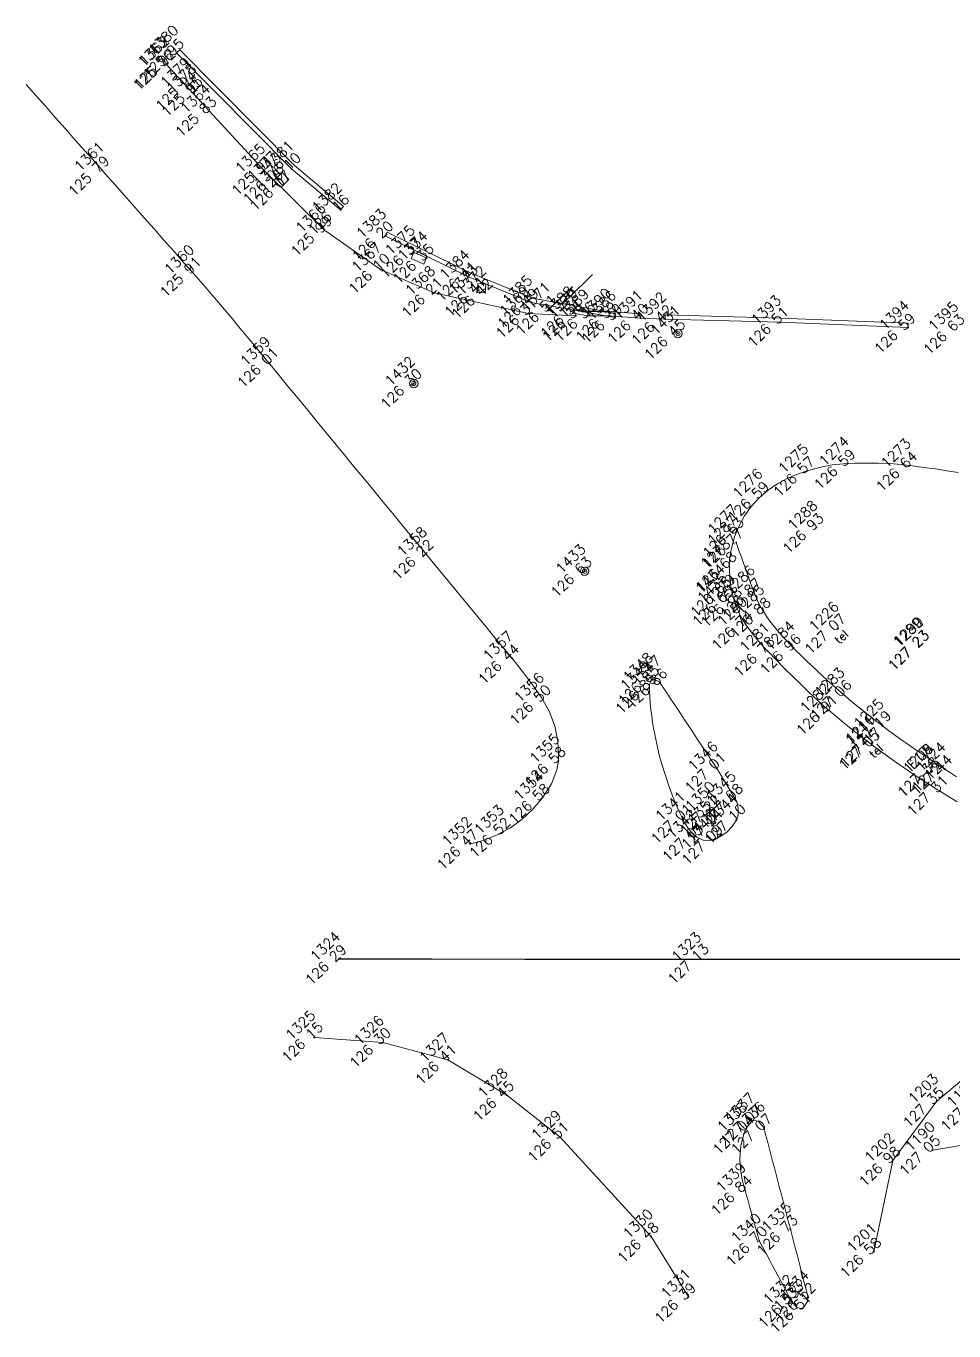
# Model space of a CAD drawing. Header units: millimetres. Extents: x -16 to 1007, y 828 to 1356.
# Drawn here: x 136.6 to 191.1, y 1035.1 to 1111.8 of the extents above; entities that cross this region are included whole.
import ezdxf
from ezdxf.enums import TextEntityAlignment as Align

# ---------------------------------------------------------------- set-up
doc = ezdxf.new("R2010")
doc.units = ezdxf.units.MM
doc.header["$LTSCALE"] = 4
doc.linetypes.add('CONTINUOUS1', pattern=[0, 0, 0])
doc.linetypes.add('DGN4', pattern=[16.364154, 8.182077, -4.091038, 0, -4.091038])
for name, color, linetype, lineweight in [('10', 7, 'CONTINUOUS1', 0), ('11', 7, 'CONTINUOUS1', 0), ('12', 7, 'CONTINUOUS1', 0), ('13', 7, 'CONTINUOUS1', 0), ('2', 7, 'CONTINUOUS1', 0), ('57', 7, 'CONTINUOUS1', 0)]:
    doc.layers.add(name, color=color, linetype=linetype, lineweight=lineweight)
for name, color, linetype, lineweight, true_color in [('51', 1, 'CONTINUOUS1', 0, 0xff0000), ('53', 3, 'CONTINUOUS1', 0, 0x00ff00), ('55', 5, 'CONTINUOUS1', 0, 0x0000ff), ('56', 6, 'CONTINUOUS1', 0, 0xff00ff), ('9', 1, 'CONTINUOUS1', 0, 0xff0000)]:
    doc.layers.add(name, color=color, linetype=linetype, lineweight=lineweight, true_color=true_color)
doc.styles.get("Standard").update_dxf_attribs({"font": 'txt_____.ttf'})

msp = doc.modelspace()

# ---------------------------------------------------------------- linework, layer by layer
at = {"layer": '10', "linetype": 'Continuous', "lineweight": 0}
for points in [[(144.935, 1109.58), (144.859, 1109.504), (147.361, 1106.768), (150.593, 1103.256), (154.148, 1099.755), (157.438, 1097.447), (160.585, 1096.076), (166.126, 1094.86), (168.909, 1094.728)], [(136.599, 1108.326), (137.178, 1107.672), (137.757, 1107.019), (138.336, 1106.365), (138.914, 1105.711), (139.493, 1105.057), (140.072, 1104.404), (140.651, 1103.75), (141.061, 1103.287), (141.23, 1103.096), (141.809, 1102.442), (142.388, 1101.788), (142.967, 1101.135), (143.546, 1100.481), (144.125, 1099.827), (144.704, 1099.173), (145.283, 1098.519), (145.861, 1097.866), (146.38, 1097.28), (146.44, 1097.212), (147.016, 1096.555), (147.585, 1095.893), (148.151, 1095.227), (148.712, 1094.559), (149.271, 1093.887), (149.827, 1093.214), (150.383, 1092.54), (150.892, 1091.922), (150.938, 1091.866), (151.493, 1091.192), (152.048, 1090.518), (152.603, 1089.844), (153.158, 1089.169), (153.713, 1088.495), (154.268, 1087.821), (154.822, 1087.146), (155.377, 1086.472), (155.932, 1085.797), (156.487, 1085.123), (157.041, 1084.448), (157.596, 1083.774), (158.151, 1083.099), (158.706, 1082.425), (159.261, 1081.751), (159.815, 1081.077), (160.098, 1080.733), (160.37, 1080.402), (160.926, 1079.728), (161.481, 1079.055), (162.037, 1078.381), (162.593, 1077.707), (163.149, 1077.034), (163.705, 1076.361), (164.26, 1075.687), (164.816, 1075.013), (165.159, 1074.597), (165.37, 1074.34), (165.904, 1073.661), (166.421, 1072.964), (166.929, 1072.236), (166.98, 1072.16), (167.377, 1071.449), (167.687, 1070.599), (167.861, 1069.723), (167.905, 1068.857), (167.891, 1068.57), (167.799, 1068.029), (167.484, 1067.222), (166.984, 1066.438), (166.949, 1066.392), (166.389, 1065.725), (165.762, 1065.129), (165.068, 1064.633), (164.633, 1064.39), (164.284, 1064.219), (163.473, 1063.887), (162.735, 1063.697), (162.631, 1063.68), (162.631, 1063.68), (162.631, 1063.68)], [(172.713, 1094.583), (174.164, 1094.533)], [(191.387, 1085.513), (190.719, 1085.62), (190.049, 1085.72), (189.379, 1085.815), (188.707, 1085.907), (188.548, 1085.929), (188.035, 1085.988), (187.359, 1086.039), (186.681, 1086.064), (186.003, 1086.068), (185.325, 1086.057), (184.907, 1086.045), (184.65, 1086.032), (183.98, 1085.956), (183.316, 1085.825), (182.653, 1085.652), (182.518, 1085.612), (182.003, 1085.44), (181.386, 1085.179), (180.797, 1084.859), (180.231, 1084.474), (179.829, 1084.148), (179.684, 1084.017), (179.214, 1083.514), (178.829, 1082.97), (178.51, 1082.374), (178.362, 1082.035), (178.243, 1081.723), (178.057, 1081.062), (177.957, 1080.399), (177.939, 1080.019), (177.941, 1079.731), (177.991, 1079.06), (178.114, 1078.389), (178.239, 1077.952), (178.318, 1077.726), (178.584, 1077.105), (178.888, 1076.599), (178.939, 1076.527), (179.349, 1075.982), (179.78, 1075.465), (180.172, 1075.039), (180.241, 1074.969), (180.715, 1074.482), (181.19, 1074), (181.669, 1073.521), (182.152, 1073.048), (182.641, 1072.581), (183.137, 1072.122), (183.641, 1071.669), (183.794, 1071.536), (184.155, 1071.226), (184.674, 1070.792), (185.2, 1070.366), (185.732, 1069.949), (186.272, 1069.539), (186.317, 1069.505), (186.818, 1069.136), (187.367, 1068.741), (187.921, 1068.353), (188.479, 1067.971), (189.042, 1067.596), (189.61, 1067.226), (190.182, 1066.862), (190.291, 1066.794), (190.76, 1066.505), (191.342, 1066.159)], [(191.301, 1067.63), (190.938, 1067.865), (190.602, 1068.084), (190.576, 1068.1), (190.214, 1068.336), (189.854, 1068.574), (189.495, 1068.813), (189.138, 1069.053), (188.783, 1069.296), (188.429, 1069.541), (188.077, 1069.789), (187.727, 1070.04), (187.379, 1070.294), (187.032, 1070.551), (186.946, 1070.616), (186.688, 1070.811), (186.348, 1071.075), (186.01, 1071.343), (185.675, 1071.613), (185.342, 1071.886), (185.011, 1072.161), (184.681, 1072.439), (184.65, 1072.465), (184.353, 1072.72), (184.03, 1073.004), (183.709, 1073.291), (183.392, 1073.582), (183.077, 1073.875), (182.764, 1074.171), (182.454, 1074.469), (182.144, 1074.77), (181.836, 1075.073), (181.717, 1075.19), (181.529, 1075.378), (181.231, 1075.689), (180.942, 1076.009), (180.664, 1076.337), (180.398, 1076.676), (180.145, 1077.027), (179.941, 1077.335), (179.906, 1077.391), (179.693, 1077.768), (179.509, 1078.157), (179.386, 1078.472), (179.355, 1078.559), (179.21, 1078.965), (179.065, 1079.37), (178.92, 1079.776), (178.775, 1080.182), (178.63, 1080.587), (178.485, 1080.993), (178.34, 1081.399), (178.34, 1081.399), (178.34, 1081.399)], [(177.624, 1078.549), (177.752, 1078.012)], [(177.201, 1068.122), (177.399, 1067.797), (177.597, 1067.471), (177.795, 1067.146), (177.993, 1066.82), (178.19, 1066.495), (178.272, 1066.361), (178.373, 1066.158), (178.466, 1065.774), (178.449, 1065.376), (178.355, 1065.092), (178.309, 1065.003), (178.087, 1064.677), (177.814, 1064.399), (177.502, 1064.169), (177.166, 1063.986), (177.091, 1063.953), (176.801, 1063.879), (176.404, 1063.909), (176.032, 1064.072), (175.947, 1064.136), (175.732, 1064.334), (175.493, 1064.623), (175.296, 1064.946), (175.216, 1065.106), (175.121, 1065.308), (174.955, 1065.676), (174.796, 1066.044), (174.645, 1066.412), (174.502, 1066.78), (174.367, 1067.149), (174.239, 1067.518), (174.119, 1067.888), (174.007, 1068.257), (173.902, 1068.627), (173.804, 1068.997), (173.714, 1069.366), (173.632, 1069.736), (173.557, 1070.106), (173.49, 1070.476), (173.43, 1070.845), (173.377, 1071.215), (173.332, 1071.584), (173.294, 1071.953), (173.263, 1072.322), (173.239, 1072.69), (173.231, 1072.866), (173.25, 1073.059), (173.389, 1073.343), (173.452, 1073.39), (173.832, 1073.205), (173.861, 1073.166), (174.047, 1072.886), (174.257, 1072.569), (174.467, 1072.251), (174.677, 1071.934), (174.888, 1071.616), (175.098, 1071.298), (175.308, 1070.981), (175.519, 1070.663), (175.729, 1070.346), (175.939, 1070.028), (176.149, 1069.71), (176.36, 1069.393), (176.57, 1069.075), (176.78, 1068.758), (176.991, 1068.44), (177.201, 1068.122), (177.201, 1068.122), (177.201, 1068.122)], [(186.433, 1039.715), (187.551, 1045.074), (190.126, 1048.547), (193.229, 1051.165), (197.37, 1052.791), (201.35, 1053.276), (211.213, 1053.267)], [(153.546, 1052.306), (157.567, 1052.011), (161.4, 1050.992), (164.851, 1048.918), (167.998, 1046.445), (173.347, 1040.599), (175.533, 1037.052)], [(179.696, 1040.355), (179.586, 1040.746), (179.476, 1041.137), (179.367, 1041.528), (179.257, 1041.919), (179.147, 1042.31), (179.038, 1042.701), (178.928, 1043.091), (178.85, 1043.368), (178.819, 1043.483), (178.721, 1043.879), (178.643, 1044.281), (178.589, 1044.687), (178.564, 1045.096), (178.572, 1045.507), (178.617, 1045.918), (178.705, 1046.327), (178.84, 1046.734), (178.918, 1046.919), (179.037, 1047.139), (179.316, 1047.435), (179.37, 1047.455), (179.661, 1047.363), (179.963, 1047.005), (179.982, 1046.951), (180.071, 1046.612), (180.174, 1046.219), (180.277, 1045.827), (180.38, 1045.434), (180.483, 1045.041), (180.586, 1044.648), (180.688, 1044.256), (180.791, 1043.863), (180.893, 1043.47), (180.996, 1043.078), (181.098, 1042.685), (181.2, 1042.292), (181.303, 1041.899), (181.405, 1041.506), (181.508, 1041.114), (181.53, 1041.03), (181.61, 1040.721), (181.713, 1040.328), (181.816, 1039.935), (181.918, 1039.542), (182.021, 1039.15), (182.123, 1038.757), (182.226, 1038.364), (182.328, 1037.971), (182.43, 1037.578), (182.532, 1037.186), (182.566, 1037.055), (182.542, 1036.789), (182.295, 1036.431), (182.246, 1036.382), (181.944, 1036.413), (181.62, 1036.777), (181.618, 1036.78), (181.426, 1037.138), (181.234, 1037.495), (181.041, 1037.853), (180.849, 1038.21), (180.657, 1038.568), (180.465, 1038.925), (180.272, 1039.283), (180.08, 1039.64), (179.888, 1039.998), (179.696, 1040.355), (179.696, 1040.355), (179.696, 1040.355)], [(189.876, 1045.681), (195.989, 1046.691), (203.078, 1047.02), (211.895, 1047.11)]]:
    msp.add_lwpolyline(points, dxfattribs=at)
at = {"layer": '10', "linetype": 'DGN4', "lineweight": 30}
msp.add_lwpolyline([(154.998, 1056.932), (160.453, 1056.924), (165.908, 1056.917), (171.362, 1056.91), (176.236, 1056.903), (176.817, 1056.902), (182.272, 1056.899), (187.726, 1056.899), (193.181, 1056.901)], dxfattribs=at)
at = {"layer": '11', "linetype": 'Continuous', "lineweight": 0}
msp.add_lwpolyline([(167.285, 1095.049), (168.724, 1096.439), (168.106, 1095.41), (169.545, 1096.799), (169.904, 1097.147)], dxfattribs=at)
msp.add_lwpolyline([(167.258, 1095.023, 1), (167.312, 1095.076, 1), (167.258, 1095.023, 1)], format="xyb", dxfattribs=at)
at = {"layer": '12', "linetype": 'Continuous', "lineweight": 0}
for points in [[(184.283, 1076.309, 1), (184.337, 1076.361, 1), (184.283, 1076.309, 1)], [(186.315, 1069.598, 1), (186.369, 1069.65, 1), (186.315, 1069.598, 1)]]:
    msp.add_lwpolyline(points, format="xyb", dxfattribs=at)
at = {"layer": '13', "linetype": 'Continuous', "lineweight": 0}
for points in [[(145.431, 1110.164, 1), (145.467, 1110.199, 1), (145.431, 1110.164, 1)], [(144.841, 1109.486, 1), (144.877, 1109.521, 1), (144.841, 1109.486, 1)], [(144.917, 1109.563, 1), (144.953, 1109.597, 1), (144.917, 1109.563, 1)], [(146.176, 1108.29, 1), (146.212, 1108.325, 1), (146.176, 1108.29, 1)], [(146.516, 1107.944, 1), (146.552, 1107.979, 1), (146.516, 1107.944, 1)], [(147.343, 1106.75, 1), (147.379, 1106.785, 1), (147.343, 1106.75, 1)], [(141.043, 1103.269, 1), (141.079, 1103.304, 1), (141.043, 1103.269, 1)], [(150.575, 1103.239, 1), (150.611, 1103.274, 1), (150.575, 1103.239, 1)], [(152.183, 1103.347, 1), (152.219, 1103.382, 1), (152.183, 1103.347, 1)], [(151.273, 1102.775, 1), (151.309, 1102.81, 1), (151.273, 1102.775, 1)], [(151.674, 1102.363, 1), (151.71, 1102.397, 1), (151.674, 1102.363, 1)], [(155.072, 1100.931, 1), (155.108, 1100.966, 1), (155.072, 1100.931, 1)], [(154.13, 1099.738, 1), (154.166, 1099.772, 1), (154.13, 1099.738, 1)], [(157.688, 1099.405, 1), (157.724, 1099.439, 1), (157.688, 1099.405, 1)], [(159.377, 1098.435, 1), (159.413, 1098.47, 1), (159.377, 1098.435, 1)], [(160.125, 1098.108, 1), (160.161, 1098.142, 1), (160.125, 1098.108, 1)], [(146.362, 1097.263, 1), (146.398, 1097.298, 1), (146.362, 1097.263, 1)], [(157.42, 1097.43, 1), (157.456, 1097.465, 1), (157.42, 1097.43, 1)], [(162.585, 1097.002, 1), (162.621, 1097.037, 1), (162.585, 1097.002, 1)], [(160.567, 1096.058, 1), (160.603, 1096.093, 1), (160.567, 1096.058, 1)], [(163.09, 1096.103, 1), (163.126, 1096.138, 1), (163.09, 1096.103, 1)], [(163.565, 1096.06, 1), (163.601, 1096.095, 1), (163.565, 1096.06, 1)], [(166.279, 1095.496, 1), (166.315, 1095.531, 1), (166.279, 1095.496, 1)], [(166.108, 1094.843, 1), (166.144, 1094.878, 1), (166.108, 1094.843, 1)], [(167.267, 1095.032, 1), (167.303, 1095.067, 1), (167.267, 1095.032, 1)], [(168.721, 1094.862, 1), (168.757, 1094.897, 1), (168.721, 1094.862, 1)], [(168.891, 1094.71, 1), (168.927, 1094.745, 1), (168.891, 1094.71, 1)], [(169.602, 1094.705, 1), (169.638, 1094.74, 1), (169.602, 1094.705, 1)], [(170.866, 1094.705, 1), (170.902, 1094.74, 1), (170.866, 1094.705, 1)], [(171.2, 1094.601, 1), (171.236, 1094.636, 1), (171.2, 1094.601, 1)], [(172.695, 1094.566, 1), (172.731, 1094.601, 1), (172.695, 1094.566, 1)], [(174.146, 1094.516, 1), (174.182, 1094.551, 1), (174.146, 1094.516, 1)], [(174.902, 1093.658, 1), (174.938, 1093.693, 1), (174.902, 1093.658, 1)], [(180.904, 1094.324, 1), (180.94, 1094.358, 1), (180.904, 1094.324, 1)], [(188.427, 1094.022, 1), (188.463, 1094.057, 1), (188.427, 1094.022, 1)], [(150.874, 1091.904, 1), (150.91, 1091.939, 1), (150.874, 1091.904, 1)], [(159.373, 1090.729, 1), (159.409, 1090.764, 1), (159.373, 1090.729, 1)], [(184.889, 1086.028, 1), (184.925, 1086.063, 1), (184.889, 1086.028, 1)], [(182.5, 1085.595, 1), (182.536, 1085.63, 1), (182.5, 1085.595, 1)], [(188.53, 1085.912, 1), (188.566, 1085.946, 1), (188.53, 1085.912, 1)], [(179.811, 1084.13, 1), (179.847, 1084.165, 1), (179.811, 1084.13, 1)], [(183.04, 1082.263, 1), (183.076, 1082.298, 1), (183.04, 1082.263, 1)], [(178.322, 1081.381, 1), (178.358, 1081.416, 1), (178.322, 1081.381, 1)], [(178.344, 1082.018, 1), (178.38, 1082.052, 1), (178.344, 1082.018, 1)], [(160.08, 1080.716, 1), (160.116, 1080.751, 1), (160.08, 1080.716, 1)], [(177.921, 1080.001, 1), (177.957, 1080.036, 1), (177.921, 1080.001, 1)], [(169.412, 1079.692, 1), (169.448, 1079.726, 1), (169.412, 1079.692, 1)], [(177.606, 1078.531, 1), (177.642, 1078.566, 1), (177.606, 1078.531, 1)], [(179.368, 1078.455, 1), (179.404, 1078.489, 1), (179.368, 1078.455, 1)], [(177.734, 1077.995, 1), (177.77, 1078.03, 1), (177.734, 1077.995, 1)], [(178.221, 1077.934, 1), (178.257, 1077.969, 1), (178.221, 1077.934, 1)], [(179.923, 1077.318, 1), (179.959, 1077.352, 1), (179.923, 1077.318, 1)], [(178.87, 1076.582, 1), (178.906, 1076.616, 1), (178.87, 1076.582, 1)], [(184.292, 1076.317, 1), (184.328, 1076.352, 1), (184.292, 1076.317, 1)], [(189.227, 1075.382, 1), (189.263, 1075.417, 1), (189.227, 1075.382, 1)], [(189.24, 1075.39, 1), (189.276, 1075.425, 1), (189.24, 1075.39, 1)], [(165.141, 1074.58, 1), (165.177, 1074.615, 1), (165.141, 1074.58, 1)], [(180.154, 1075.022, 1), (180.19, 1075.057, 1), (180.154, 1075.022, 1)], [(181.699, 1075.173, 1), (181.735, 1075.208, 1), (181.699, 1075.173, 1)], [(173.371, 1073.325, 1), (173.407, 1073.36, 1), (173.371, 1073.325, 1)], [(173.843, 1073.149, 1), (173.879, 1073.184, 1), (173.843, 1073.149, 1)], [(166.962, 1072.142, 1), (166.998, 1072.177, 1), (166.962, 1072.142, 1)], [(173.213, 1072.849, 1), (173.249, 1072.884, 1), (173.213, 1072.849, 1)], [(184.632, 1072.448, 1), (184.668, 1072.483, 1), (184.632, 1072.448, 1)], [(183.776, 1071.518, 1), (183.812, 1071.553, 1), (183.776, 1071.518, 1)], [(186.928, 1070.598, 1), (186.964, 1070.633, 1), (186.928, 1070.598, 1)], [(186.299, 1069.488, 1), (186.335, 1069.523, 1), (186.299, 1069.488, 1)], [(186.324, 1069.607, 1), (186.36, 1069.642, 1), (186.324, 1069.607, 1)], [(167.873, 1068.552, 1), (167.909, 1068.587, 1), (167.873, 1068.552, 1)], [(177.183, 1068.105, 1), (177.219, 1068.14, 1), (177.183, 1068.105, 1)], [(189.799, 1067.935, 1), (189.835, 1067.97, 1), (189.799, 1067.935, 1)], [(189.8, 1067.932, 1), (189.836, 1067.967, 1), (189.8, 1067.932, 1)], [(190.584, 1068.066, 1), (190.62, 1068.101, 1), (190.584, 1068.066, 1)], [(190.273, 1066.777, 1), (190.309, 1066.811, 1), (190.273, 1066.777, 1)], [(166.931, 1066.375, 1), (166.967, 1066.41, 1), (166.931, 1066.375, 1)], [(178.254, 1066.344, 1), (178.29, 1066.379, 1), (178.254, 1066.344, 1)], [(176.981, 1065.712, 1), (177.017, 1065.747, 1), (176.981, 1065.712, 1)], [(175.198, 1065.088, 1), (175.234, 1065.123, 1), (175.198, 1065.088, 1)], [(177.082, 1064.895, 1), (177.118, 1064.929, 1), (177.082, 1064.895, 1)], [(178.337, 1065.074, 1), (178.373, 1065.109, 1), (178.337, 1065.074, 1)], [(164.615, 1064.373, 1), (164.651, 1064.407, 1), (164.615, 1064.373, 1)], [(175.929, 1064.119, 1), (175.965, 1064.153, 1), (175.929, 1064.119, 1)], [(177.073, 1063.935, 1), (177.109, 1063.97, 1), (177.073, 1063.935, 1)], [(162.717, 1063.68, 1), (162.753, 1063.715, 1), (162.717, 1063.68, 1)], [(154.98, 1056.914, 1), (155.016, 1056.949, 1), (154.98, 1056.914, 1)], [(176.218, 1056.886, 1), (176.254, 1056.92, 1), (176.218, 1056.886, 1)], [(153.528, 1052.288, 1), (153.564, 1052.323, 1), (153.528, 1052.288, 1)], [(157.549, 1051.993, 1), (157.585, 1052.028, 1), (157.549, 1051.993, 1)], [(161.382, 1050.975, 1), (161.418, 1051.009, 1), (161.382, 1050.975, 1)], [(164.833, 1048.901, 1), (164.869, 1048.936, 1), (164.833, 1048.901, 1)], [(190.108, 1048.53, 1), (190.144, 1048.565, 1), (190.108, 1048.53, 1)], [(178.9, 1046.901, 1), (178.936, 1046.936, 1), (178.9, 1046.901, 1)], [(179.352, 1047.438, 1), (179.388, 1047.473, 1), (179.352, 1047.438, 1)], [(179.964, 1046.934, 1), (180, 1046.968, 1), (179.964, 1046.934, 1)], [(167.98, 1046.428, 1), (168.016, 1046.463, 1), (167.98, 1046.428, 1)], [(189.858, 1045.663, 1), (189.894, 1045.698, 1), (189.858, 1045.663, 1)], [(187.533, 1045.057, 1), (187.569, 1045.092, 1), (187.533, 1045.057, 1)], [(178.832, 1043.35, 1), (178.868, 1043.385, 1), (178.832, 1043.35, 1)], [(181.512, 1041.013, 1), (181.548, 1041.048, 1), (181.512, 1041.013, 1)], [(173.329, 1040.581, 1), (173.365, 1040.616, 1), (173.329, 1040.581, 1)], [(179.678, 1040.338, 1), (179.714, 1040.373, 1), (179.678, 1040.338, 1)], [(186.415, 1039.698, 1), (186.451, 1039.732, 1), (186.415, 1039.698, 1)], [(175.515, 1037.035, 1), (175.551, 1037.069, 1), (175.515, 1037.035, 1)], [(182.548, 1037.038, 1), (182.584, 1037.072, 1), (182.548, 1037.038, 1)], [(181.602, 1036.759, 1), (181.638, 1036.794, 1), (181.602, 1036.759, 1)], [(182.228, 1036.365, 1), (182.264, 1036.4, 1), (182.228, 1036.365, 1)]]:
    msp.add_lwpolyline(points, format="xyb", dxfattribs=at)
at = {"layer": '2', "linetype": 'Continuous', "lineweight": 0}
for points in [[(145.449, 1110.182), (145.627, 1110.357)], [(145.449, 1110.182), (152.201, 1103.364), (155.09, 1100.948)], [(145.627, 1110.357), (152.371, 1103.549), (155.25, 1101.14)], [(146.194, 1108.308), (146.479, 1108.588)], [(146.534, 1107.962), (146.194, 1108.308)], [(146.819, 1108.243), (146.479, 1108.588)], [(146.534, 1107.962), (146.819, 1108.243)], [(151.291, 1102.792), (151.65, 1103.14)], [(152.05, 1102.728), (151.65, 1103.14)], [(151.692, 1102.38), (151.291, 1102.792)], [(151.692, 1102.38), (152.05, 1102.728)], [(155.09, 1100.948), (155.25, 1101.14)], [(157.706, 1099.422), (157.816, 1099.646)], [(157.706, 1099.422), (162.603, 1097.02), (166.297, 1095.513), (171.218, 1094.618)], [(157.816, 1099.646), (162.706, 1097.248), (166.367, 1095.754), (171.263, 1094.864)], [(159.395, 1098.453), (159.234, 1098.086)], [(160.143, 1098.125), (159.395, 1098.453)], [(159.982, 1097.759), (159.234, 1098.086)], [(160.143, 1098.125), (159.982, 1097.759)], [(163.108, 1096.121), (163.153, 1096.618)], [(163.583, 1096.077), (163.108, 1096.121)], [(163.628, 1096.575), (163.153, 1096.618)], [(163.583, 1096.077), (163.628, 1096.575)], [(168.739, 1094.88), (168.783, 1095.126)], [(168.739, 1094.88), (169.62, 1094.722), (170.884, 1094.722), (172.713, 1094.583)], [(168.783, 1095.126), (169.642, 1094.972), (170.893, 1094.972), (172.732, 1094.833)], [(171.218, 1094.618), (171.263, 1094.864)], [(172.713, 1094.583), (172.732, 1094.833)], [(174.164, 1094.533), (174.171, 1094.783)], [(174.164, 1094.533), (180.922, 1094.341), (188.445, 1094.04)], [(174.171, 1094.783), (180.932, 1094.591), (188.455, 1094.289)], [(188.445, 1094.04), (188.455, 1094.289)], [(176.999, 1065.73), (176.602, 1065.681)], [(176.602, 1065.681), (176.703, 1064.863)], [(176.999, 1065.73), (177.1, 1064.912)], [(177.1, 1064.912), (176.703, 1064.863)]]:
    msp.add_lwpolyline(points, dxfattribs=at)
at = {"layer": '51', "linetype": 'Continuous', "lineweight": 0}
for points in [[(174.902, 1093.658, 1), (174.938, 1093.693, 1), (174.902, 1093.658, 1)], [(159.373, 1090.729, 1), (159.409, 1090.764, 1), (159.373, 1090.729, 1)], [(169.412, 1079.692, 1), (169.448, 1079.726, 1), (169.412, 1079.692, 1)], [(177.606, 1078.531, 1), (177.642, 1078.566, 1), (177.606, 1078.531, 1)], [(177.734, 1077.995, 1), (177.77, 1078.03, 1), (177.734, 1077.995, 1)]]:
    msp.add_lwpolyline(points, format="xyb", dxfattribs=at)
at = {"layer": '53', "linetype": 'Continuous', "lineweight": 0}
msp.add_lwpolyline([(189.773, 1067.906, 1), (189.863, 1067.993, 1), (189.773, 1067.906, 1)], format="xyb", dxfattribs=at)
at = {"layer": '55', "linetype": 'Continuous', "lineweight": 0}
msp.add_lwpolyline([(189.858, 1045.663, 1), (189.894, 1045.698, 1), (189.858, 1045.663, 1)], format="xyb", dxfattribs=at)
at = {"layer": '56', "linetype": 'Continuous', "lineweight": 0}
for points in [[(184.889, 1086.028, 1), (184.925, 1086.063, 1), (184.889, 1086.028, 1)], [(182.5, 1085.595, 1), (182.536, 1085.63, 1), (182.5, 1085.595, 1)], [(188.53, 1085.912, 1), (188.566, 1085.946, 1), (188.53, 1085.912, 1)], [(179.811, 1084.13, 1), (179.847, 1084.165, 1), (179.811, 1084.13, 1)], [(183.04, 1082.263, 1), (183.076, 1082.298, 1), (183.04, 1082.263, 1)], [(178.322, 1081.381, 1), (178.358, 1081.416, 1), (178.322, 1081.381, 1)], [(178.344, 1082.018, 1), (178.38, 1082.052, 1), (178.344, 1082.018, 1)], [(177.921, 1080.001, 1), (177.957, 1080.036, 1), (177.921, 1080.001, 1)], [(179.368, 1078.455, 1), (179.404, 1078.489, 1), (179.368, 1078.455, 1)], [(178.221, 1077.934, 1), (178.257, 1077.969, 1), (178.221, 1077.934, 1)], [(179.923, 1077.318, 1), (179.959, 1077.352, 1), (179.923, 1077.318, 1)], [(178.87, 1076.582, 1), (178.906, 1076.616, 1), (178.87, 1076.582, 1)], [(184.292, 1076.317, 1), (184.328, 1076.352, 1), (184.292, 1076.317, 1)], [(189.227, 1075.382, 1), (189.263, 1075.417, 1), (189.227, 1075.382, 1)], [(189.24, 1075.39, 1), (189.276, 1075.425, 1), (189.24, 1075.39, 1)], [(180.154, 1075.022, 1), (180.19, 1075.057, 1), (180.154, 1075.022, 1)], [(181.699, 1075.173, 1), (181.735, 1075.208, 1), (181.699, 1075.173, 1)], [(184.632, 1072.448, 1), (184.668, 1072.483, 1), (184.632, 1072.448, 1)], [(183.776, 1071.518, 1), (183.812, 1071.553, 1), (183.776, 1071.518, 1)], [(186.928, 1070.598, 1), (186.964, 1070.633, 1), (186.928, 1070.598, 1)], [(186.299, 1069.488, 1), (186.335, 1069.523, 1), (186.299, 1069.488, 1)], [(186.324, 1069.607, 1), (186.36, 1069.642, 1), (186.324, 1069.607, 1)], [(189.799, 1067.935, 1), (189.835, 1067.97, 1), (189.799, 1067.935, 1)], [(189.8, 1067.932, 1), (189.836, 1067.967, 1), (189.8, 1067.932, 1)], [(190.584, 1068.066, 1), (190.62, 1068.101, 1), (190.584, 1068.066, 1)], [(190.273, 1066.777, 1), (190.309, 1066.811, 1), (190.273, 1066.777, 1)], [(190.108, 1048.53, 1), (190.144, 1048.565, 1), (190.108, 1048.53, 1)], [(187.533, 1045.057, 1), (187.569, 1045.092, 1), (187.533, 1045.057, 1)], [(186.415, 1039.698, 1), (186.451, 1039.732, 1), (186.415, 1039.698, 1)]]:
    msp.add_lwpolyline(points, format="xyb", dxfattribs=at)
at = {"layer": '57', "linetype": 'Continuous', "lineweight": 0}
for points in [[(145.431, 1110.164, 1), (145.467, 1110.199, 1), (145.431, 1110.164, 1)], [(144.841, 1109.486, 1), (144.877, 1109.521, 1), (144.841, 1109.486, 1)], [(144.917, 1109.563, 1), (144.953, 1109.597, 1), (144.917, 1109.563, 1)], [(146.176, 1108.29, 1), (146.212, 1108.325, 1), (146.176, 1108.29, 1)], [(146.516, 1107.944, 1), (146.552, 1107.979, 1), (146.516, 1107.944, 1)], [(147.343, 1106.75, 1), (147.379, 1106.785, 1), (147.343, 1106.75, 1)], [(141.043, 1103.269, 1), (141.079, 1103.304, 1), (141.043, 1103.269, 1)], [(150.575, 1103.239, 1), (150.611, 1103.274, 1), (150.575, 1103.239, 1)], [(152.183, 1103.347, 1), (152.219, 1103.382, 1), (152.183, 1103.347, 1)], [(151.273, 1102.775, 1), (151.309, 1102.81, 1), (151.273, 1102.775, 1)], [(151.674, 1102.363, 1), (151.71, 1102.397, 1), (151.674, 1102.363, 1)], [(155.072, 1100.931, 1), (155.108, 1100.966, 1), (155.072, 1100.931, 1)], [(154.13, 1099.738, 1), (154.166, 1099.772, 1), (154.13, 1099.738, 1)], [(157.688, 1099.405, 1), (157.724, 1099.439, 1), (157.688, 1099.405, 1)], [(159.377, 1098.435, 1), (159.413, 1098.47, 1), (159.377, 1098.435, 1)], [(160.125, 1098.108, 1), (160.161, 1098.142, 1), (160.125, 1098.108, 1)], [(146.362, 1097.263, 1), (146.398, 1097.298, 1), (146.362, 1097.263, 1)], [(157.42, 1097.43, 1), (157.456, 1097.465, 1), (157.42, 1097.43, 1)], [(162.585, 1097.002, 1), (162.621, 1097.037, 1), (162.585, 1097.002, 1)], [(160.567, 1096.058, 1), (160.603, 1096.093, 1), (160.567, 1096.058, 1)], [(163.09, 1096.103, 1), (163.126, 1096.138, 1), (163.09, 1096.103, 1)], [(163.565, 1096.06, 1), (163.601, 1096.095, 1), (163.565, 1096.06, 1)], [(166.279, 1095.496, 1), (166.315, 1095.531, 1), (166.279, 1095.496, 1)], [(166.108, 1094.843, 1), (166.144, 1094.878, 1), (166.108, 1094.843, 1)], [(167.267, 1095.032, 1), (167.303, 1095.067, 1), (167.267, 1095.032, 1)], [(168.721, 1094.862, 1), (168.757, 1094.897, 1), (168.721, 1094.862, 1)], [(168.891, 1094.71, 1), (168.927, 1094.745, 1), (168.891, 1094.71, 1)], [(169.602, 1094.705, 1), (169.638, 1094.74, 1), (169.602, 1094.705, 1)], [(170.866, 1094.705, 1), (170.902, 1094.74, 1), (170.866, 1094.705, 1)], [(171.2, 1094.601, 1), (171.236, 1094.636, 1), (171.2, 1094.601, 1)], [(172.695, 1094.566, 1), (172.731, 1094.601, 1), (172.695, 1094.566, 1)], [(174.146, 1094.516, 1), (174.182, 1094.551, 1), (174.146, 1094.516, 1)], [(180.904, 1094.324, 1), (180.94, 1094.358, 1), (180.904, 1094.324, 1)], [(188.427, 1094.022, 1), (188.463, 1094.057, 1), (188.427, 1094.022, 1)], [(150.874, 1091.904, 1), (150.91, 1091.939, 1), (150.874, 1091.904, 1)], [(160.08, 1080.716, 1), (160.116, 1080.751, 1), (160.08, 1080.716, 1)], [(165.141, 1074.58, 1), (165.177, 1074.615, 1), (165.141, 1074.58, 1)], [(173.371, 1073.325, 1), (173.407, 1073.36, 1), (173.371, 1073.325, 1)], [(173.843, 1073.149, 1), (173.879, 1073.184, 1), (173.843, 1073.149, 1)], [(166.962, 1072.142, 1), (166.998, 1072.177, 1), (166.962, 1072.142, 1)], [(173.213, 1072.849, 1), (173.249, 1072.884, 1), (173.213, 1072.849, 1)], [(167.873, 1068.552, 1), (167.909, 1068.587, 1), (167.873, 1068.552, 1)], [(177.183, 1068.105, 1), (177.219, 1068.14, 1), (177.183, 1068.105, 1)], [(166.931, 1066.375, 1), (166.967, 1066.41, 1), (166.931, 1066.375, 1)], [(178.254, 1066.344, 1), (178.29, 1066.379, 1), (178.254, 1066.344, 1)], [(176.981, 1065.712, 1), (177.017, 1065.747, 1), (176.981, 1065.712, 1)], [(175.198, 1065.088, 1), (175.234, 1065.123, 1), (175.198, 1065.088, 1)], [(177.082, 1064.895, 1), (177.118, 1064.929, 1), (177.082, 1064.895, 1)], [(178.337, 1065.074, 1), (178.373, 1065.109, 1), (178.337, 1065.074, 1)], [(164.615, 1064.373, 1), (164.651, 1064.407, 1), (164.615, 1064.373, 1)], [(175.929, 1064.119, 1), (175.965, 1064.153, 1), (175.929, 1064.119, 1)], [(177.073, 1063.935, 1), (177.109, 1063.97, 1), (177.073, 1063.935, 1)], [(162.717, 1063.68, 1), (162.753, 1063.715, 1), (162.717, 1063.68, 1)], [(154.98, 1056.914, 1), (155.016, 1056.949, 1), (154.98, 1056.914, 1)], [(176.218, 1056.886, 1), (176.254, 1056.92, 1), (176.218, 1056.886, 1)], [(153.528, 1052.288, 1), (153.564, 1052.323, 1), (153.528, 1052.288, 1)], [(157.549, 1051.993, 1), (157.585, 1052.028, 1), (157.549, 1051.993, 1)], [(161.382, 1050.975, 1), (161.418, 1051.009, 1), (161.382, 1050.975, 1)], [(164.833, 1048.901, 1), (164.869, 1048.936, 1), (164.833, 1048.901, 1)], [(178.9, 1046.901, 1), (178.936, 1046.936, 1), (178.9, 1046.901, 1)], [(179.352, 1047.438, 1), (179.388, 1047.473, 1), (179.352, 1047.438, 1)], [(179.964, 1046.934, 1), (180, 1046.968, 1), (179.964, 1046.934, 1)], [(167.98, 1046.428, 1), (168.016, 1046.463, 1), (167.98, 1046.428, 1)], [(178.832, 1043.35, 1), (178.868, 1043.385, 1), (178.832, 1043.35, 1)], [(181.512, 1041.013, 1), (181.548, 1041.048, 1), (181.512, 1041.013, 1)], [(173.329, 1040.581, 1), (173.365, 1040.616, 1), (173.329, 1040.581, 1)], [(179.678, 1040.338, 1), (179.714, 1040.373, 1), (179.678, 1040.338, 1)], [(175.515, 1037.035, 1), (175.551, 1037.069, 1), (175.515, 1037.035, 1)], [(182.548, 1037.038, 1), (182.584, 1037.072, 1), (182.548, 1037.038, 1)], [(181.602, 1036.759, 1), (181.638, 1036.794, 1), (181.602, 1036.759, 1)], [(182.228, 1036.365, 1), (182.264, 1036.4, 1), (182.228, 1036.365, 1)]]:
    msp.add_lwpolyline(points, format="xyb", dxfattribs=at)
at = {"layer": '9', "linetype": 'Continuous', "lineweight": 0}
for centre, radius in [((174.92, 1093.676), 0.25), ((174.92, 1093.676), 0.125), ((159.391, 1090.746), 0.25), ((159.391, 1090.746), 0.125), ((169.43, 1079.709), 0.25), ((169.43, 1079.709), 0.125)]:
    msp.add_circle(centre, radius, dxfattribs=at)

# ---------------------------------------------------------------- texts
at = {"layer": '12', "linetype": 'Continuous', "lineweight": 0}
for p in [(184.703, 1075.671), (186.735, 1068.96)]:
    msp.add_text('tel', height=0.5, rotation=44, dxfattribs=at).set_placement(p, align=Align.CENTER)
at = {"layer": '13', "linetype": 'Continuous', "lineweight": 0}
for s, p in [('125 95 ', (145.024, 1109.771)), ('125 76 ', (144.434, 1109.093)), ('125 92 ', (144.51, 1109.169)), ('125 94 ', (145.769, 1107.897)), ('125 95 ', (146.109, 1107.551)), ('125 83 ', (146.936, 1106.357)), ('125 79 ', (140.636, 1102.876)), ('125 91 ', (150.24, 1102.915)), ('126 06 ', (150.902, 1102.416)), ('126 10 ', (151.884, 1103.058)), ('126 07 ', (151.302, 1102.004)), ('126 16 ', (154.737, 1100.607)), ('125 99 ', (153.723, 1099.344)), ('126 20 ', (157.317, 1099.046)), ('126 33 ', (158.969, 1098.042)), ('126 10 ', (157.12, 1097.141)), ('126 35 ', (159.717, 1097.714)), ('125 91 ', (146.026, 1096.939)), ('126 41 ', (162.25, 1096.679)), ('126 21 ', (160.231, 1095.735)), ('126 41 ', (162.754, 1095.779)), ('126 42 ', (163.158, 1095.667)), ('126 49 ', (165.871, 1095.103)), ('126 31 ', (165.773, 1094.519)), ('126 51 ', (166.932, 1094.708)), ('126 51 ', (168.385, 1094.538)), ('126 36 ', (168.484, 1094.317)), ('126 36 ', (169.194, 1094.312)), ('126 39 ', (170.458, 1094.312)), ('126 39 ', (170.793, 1094.208)), ('126 40 ', (172.324, 1094.207)), ('126 42 ', (173.739, 1094.123)), ('126 45 ', (174.495, 1093.265)), ('126 51 ', (180.569, 1094)), ('126 59 ', (188.019, 1093.629)), ('126 63 ', (190.909, 1093.562)), ('126 01 ', (150.575, 1091.615)), ('126 30 ', (159.002, 1090.37)), ('126 59 ', (184.482, 1085.635)), ('126 57 ', (182.092, 1085.202)), ('126 64 ', (188.123, 1085.518)), ('126 59 ', (179.403, 1083.737)), ('126 93 ', (182.633, 1081.87)), ('126 77 ', (177.915, 1080.988)), ('126 63 ', (177.936, 1081.624)), ('126 22 ', (159.673, 1080.323)), ('126 68 ', (177.513, 1079.608)), ('126 63 ', (169.005, 1079.298)), ('126 65 ', (177.199, 1078.138)), ('126 87 ', (178.961, 1078.061)), ('126 65 ', (177.327, 1077.601)), ('126 68 ', (177.814, 1077.541)), ('126 88 ', (179.516, 1076.924)), ('126 74 ', (178.463, 1076.188)), ('127 07 ', (183.921, 1075.959)), ('127 23 ', (188.82, 1074.989)), ('127 23 ', (188.833, 1074.997)), ('126 44 ', (164.734, 1074.187)), ('126 78 ', (179.747, 1074.629)), ('126 96 ', (181.291, 1074.779)), ('126 85 ', (172.964, 1072.932)), ('126 86 ', (173.436, 1072.756)), ('126 50 ', (166.591, 1071.784)), ('126 85 ', (172.805, 1072.456)), ('127 06 ', (184.261, 1072.089)), ('126 91 ', (183.441, 1071.194)), ('127 19 ', (186.592, 1070.274)), ('127 05 ', (185.927, 1069.129)), ('127 17 ', (185.989, 1069.283)), ('126 58 ', (167.465, 1068.159)), ('127 01 ', (176.883, 1067.816)), ('127 38 ', (189.391, 1067.542)), ('127 38 ', (189.393, 1067.539)), ('127 44 ', (190.177, 1067.673)), ('127 31 ', (189.938, 1066.453)), ('126 58 ', (166.524, 1065.982)), ('127 08 ', (177.882, 1065.985)), ('127 22 ', (176.574, 1065.319)), ('127 01 ', (174.899, 1064.799)), ('127 24 ', (176.674, 1064.501)), ('127 10 ', (178.038, 1064.785)), ('126 47 ', (162.309, 1063.287)), ('126 52 ', (164.208, 1063.979)), ('127 04 ', (175.557, 1063.76)), ('127 09 ', (176.702, 1063.577)), ('126 29 ', (154.573, 1056.521)), ('127 13 ', (175.883, 1056.562)), ('126 15 ', (153.193, 1051.964)), ('126 30 ', (157.178, 1051.635)), ('126 41 ', (161.047, 1050.651)), ('126 45 ', (164.426, 1048.508)), ('127 35 ', (189.701, 1048.136)), ('127 39 ', (191.928, 1047.911)), ('127 04 ', (178.529, 1046.543)), ('127 07 ', (178.98, 1047.079)), ('127 07 ', (179.592, 1046.575)), ('126 51 ', (167.644, 1046.104)), ('127 05 ', (189.487, 1045.305)), ('126 98 ', (187.125, 1044.664)), ('126 84 ', (178.425, 1042.957)), ('126 73 ', (181.104, 1040.619)), ('126 48 ', (172.922, 1040.188)), ('126 70 ', (179.306, 1039.979)), ('126 58 ', (186.008, 1039.304)), ('126 39 ', (175.108, 1036.641)), ('126 52 ', (182.141, 1036.644)), ('126 53 ', (181.195, 1036.366)), ('126 51 ', (181.893, 1036.041))]:
    msp.add_text(s, height=0.6, rotation=44, dxfattribs=at).set_placement(p, align=Align.CENTER)
at = {"layer": '51', "linetype": 'Continuous', "lineweight": 0}
for s, p in [('1431', (174.376, 1094.263)), ('1432', (158.775, 1091.264)), ('1433', (168.815, 1080.227)), ('1434', (177.009, 1079.066)), ('1435', (177.136, 1078.53))]:
    msp.add_text(s, height=0.6, rotation=44, dxfattribs=at).set_placement(p, align=Align.CENTER)
at = {"layer": '53', "linetype": 'Continuous', "lineweight": 0}
msp.add_text('E17', height=0.6, rotation=44, dxfattribs=at).set_placement((189.286, 1068.548), align=Align.CENTER)
at = {"layer": '55', "linetype": 'Continuous', "lineweight": 0}
for s, p in [('1189', (191.787, 1048.887)), ('1190', (189.346, 1046.281))]:
    msp.add_text(s, height=0.6, rotation=44, dxfattribs=at).set_placement(p, align=Align.CENTER)
at = {"layer": '56', "linetype": 'Continuous', "lineweight": 0}
for s, p in [('1274', (184.291, 1086.563)), ('1273', (187.933, 1086.447)), ('1275', (181.902, 1086.13)), ('1276', (179.213, 1084.665)), ('1288', (182.443, 1082.798)), ('1287', (177.724, 1081.916)), ('1277', (177.746, 1082.553)), ('1278', (177.323, 1080.536)), ('1286', (178.771, 1078.99)), ('1279', (177.624, 1078.469)), ('1285', (179.326, 1077.853)), ('1280', (178.308, 1077.151)), ('1226', (183.695, 1076.852)), ('1289', (188.629, 1075.917)), ('1290', (188.678, 1075.96)), ('1281', (179.629, 1075.626)), ('1284', (181.101, 1075.708)), ('1283', (184.035, 1072.983)), ('1282', (183.179, 1072.053)), ('1225', (186.33, 1071.133)), ('1211', (185.823, 1070.141)), ('1210', (185.834, 1070.246)), ('1209', (189.237, 1068.505)), ('1208', (189.238, 1068.502)), ('1224', (189.986, 1068.601)), ('1212', (189.747, 1067.381)), ('1203', (189.546, 1049.099)), ('1202', (186.971, 1045.627)), ('1201', (185.925, 1040.337))]:
    msp.add_text(s, height=0.6, rotation=44, dxfattribs=at).set_placement(p, align=Align.CENTER)
at = {"layer": '57', "linetype": 'Continuous', "lineweight": 0}
for s, p in [('1380', (144.869, 1110.734)), ('1363', (144.244, 1110.021)), ('1362', (144.32, 1110.098)), ('1379', (145.578, 1108.825)), ('1378', (145.918, 1108.479)), ('1364', (146.746, 1107.285)), ('1361', (140.518, 1103.874)), ('1365', (149.977, 1103.774)), ('1377', (150.676, 1103.31)), ('1381', (151.658, 1103.951)), ('1376', (151.076, 1102.898)), ('1382', (154.474, 1101.466)), ('1366', (153.532, 1100.273)), ('1383', (157.091, 1099.94)), ('1375', (158.779, 1098.97)), ('1367', (156.822, 1097.965)), ('1374', (159.527, 1098.643)), ('1360', (145.8, 1097.833)), ('1384', (161.987, 1097.537)), ('1368', (159.969, 1096.593)), ('1373', (162.492, 1096.638)), ('1372', (162.968, 1096.595)), ('1385', (165.681, 1096.031)), ('1369', (165.511, 1095.378)), ('1371', (166.742, 1095.636)), ('1388', (168.123, 1095.397)), ('1370', (168.329, 1095.28)), ('1389', (169.004, 1095.24)), ('1390', (170.304, 1095.275)), ('1386', (170.602, 1095.136)), ('1391', (172.17, 1095.171)), ('1392', (173.549, 1095.051)), ('1393', (180.307, 1094.858)), ('1394', (187.829, 1094.557)), ('1395', (190.718, 1094.491)), ('1359', (150.276, 1092.439)), ('1358', (159.482, 1081.251)), ('1357', (164.544, 1075.115)), ('1348', (172.774, 1073.86)), ('1347', (173.245, 1073.684)), ('1356', (166.365, 1072.677)), ('1349', (172.615, 1073.384)), ('1355', (167.275, 1069.087)), ('1346', (176.585, 1068.64)), ('1354', (166.333, 1066.91)), ('1345', (177.656, 1066.879)), ('1350', (176.42, 1066.282)), ('1341', (174.672, 1065.693)), ('1351', (176.556, 1065.499)), ('1344', (177.739, 1065.609)), ('1353', (164.017, 1064.907)), ('1342', (175.331, 1064.653)), ('1343', (176.475, 1064.47)), ('1352', (162.119, 1064.215)), ('1324', (154.383, 1057.449)), ('1323', (175.62, 1057.421)), ('1325', (152.93, 1052.823)), ('1326', (156.951, 1052.528)), ('1327', (160.784, 1051.509)), ('1328', (164.235, 1049.436)), ('1338', (178.302, 1047.436)), ('1337', (178.754, 1047.973)), ('1336', (179.366, 1047.469)), ('1329', (167.382, 1046.963)), ('1339', (178.235, 1043.885)), ('1335', (180.914, 1041.548)), ('1330', (172.768, 1041.151)), ('1340', (179.116, 1040.908)), ('1331', (174.989, 1037.639)), ('1334', (181.951, 1037.573)), ('1332', (181.005, 1037.294)), ('1333', (181.631, 1036.9))]:
    msp.add_text(s, height=0.6, rotation=44, dxfattribs=at).set_placement(p, align=Align.CENTER)

doc.saveas('drawing.dxf')
